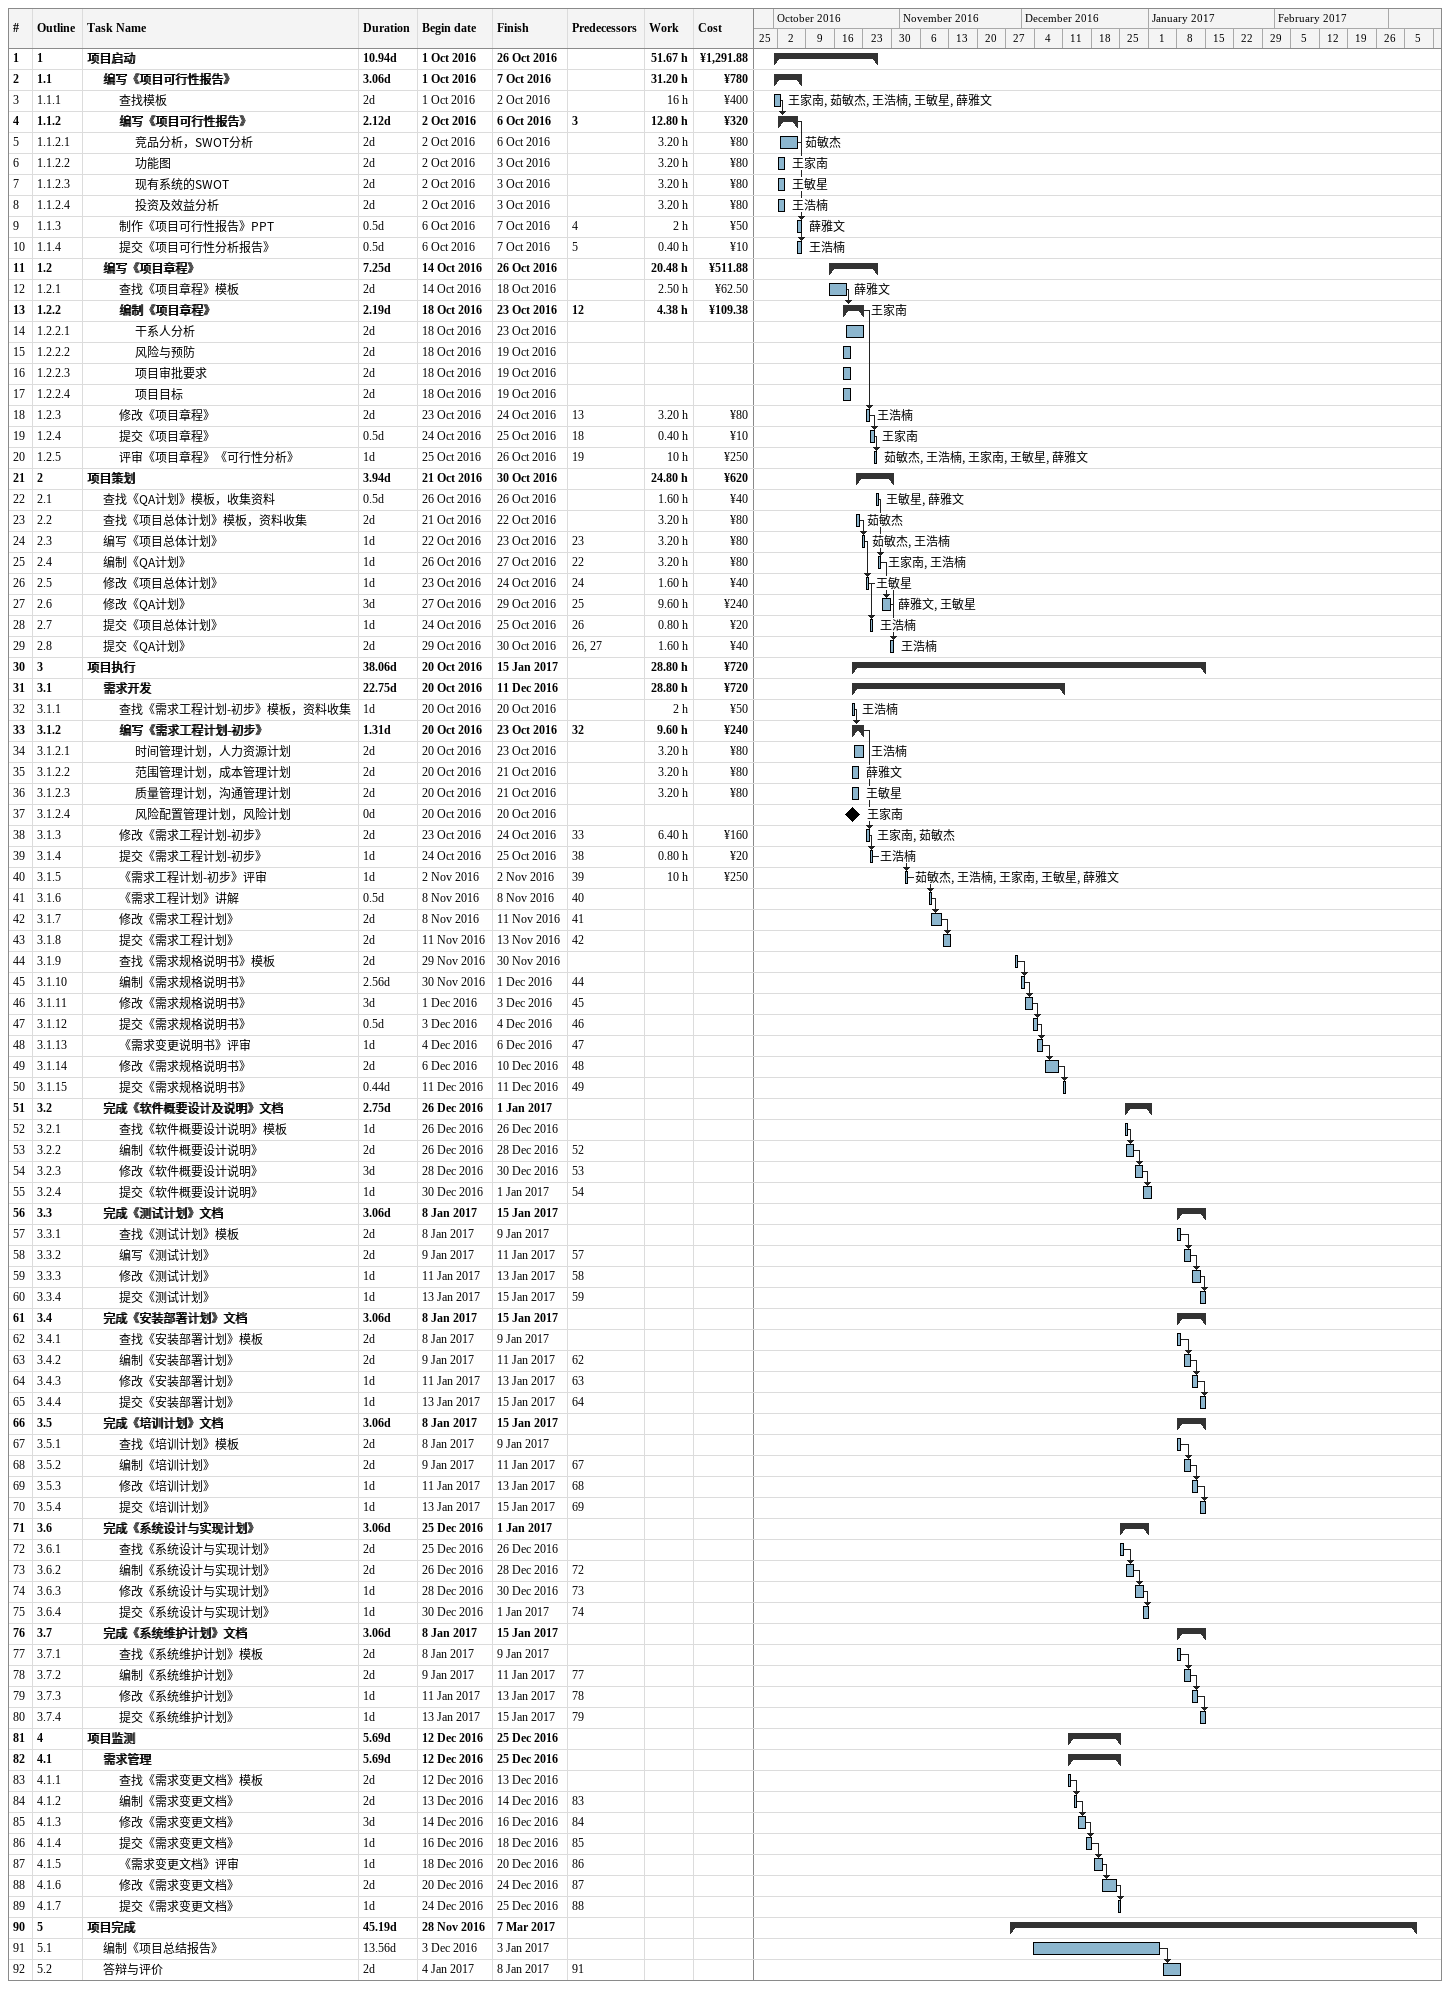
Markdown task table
| ID | WBS | Task | Duration | Start | Finish | Predecessors | Resources | Work (h) | Cost (¥) |
|---|---|---|---|---|---|---|---|---|---|
| 1 | 1 | **项目启动** | 10.94d | 2016-10-01 | 2016-10-26 |  |  | 51.67 | 1291.88 |
| 2 | 1.1 | **编写《项目可行性报告》** | 3.06d | 2016-10-01 | 2016-10-07 |  |  | 31.20 | 780 |
| 3 | 1.1.1 | 查找模板 | 2d | 2016-10-01 | 2016-10-02 |  | 王家南, 茹敏杰, 王浩楠, 王敏星, 薛雅文 | 16 | 400 |
| 4 | 1.1.2 | **编写《项目可行性报告》** | 2.12d | 2016-10-02 | 2016-10-06 | 3 |  | 12.80 | 320 |
| 5 | 1.1.2.1 | 竞品分析，SWOT分析 | 2d | 2016-10-02 | 2016-10-06 |  | 茹敏杰 | 3.20 | 80 |
| 6 | 1.1.2.2 | 功能图 | 2d | 2016-10-02 | 2016-10-03 |  | 王家南 | 3.20 | 80 |
| 7 | 1.1.2.3 | 现有系统的SWOT | 2d | 2016-10-02 | 2016-10-03 |  | 王敏星 | 3.20 | 80 |
| 8 | 1.1.2.4 | 投资及效益分析 | 2d | 2016-10-02 | 2016-10-03 |  | 王浩楠 | 3.20 | 80 |
| 9 | 1.1.3 | 制作《项目可行性报告》PPT | 0.5d | 2016-10-06 | 2016-10-07 | 4 | 薛雅文 | 2 | 50 |
| 10 | 1.1.4 | 提交《项目可行性分析报告》 | 0.5d | 2016-10-06 | 2016-10-07 | 5 | 王浩楠 | 0.40 | 10 |
| 11 | 1.2 | **编写《项目章程》** | 7.25d | 2016-10-14 | 2016-10-26 |  |  | 20.48 | 511.88 |
| 12 | 1.2.1 | 查找《项目章程》模板 | 2d | 2016-10-14 | 2016-10-18 |  | 薛雅文 | 2.50 | 62.50 |
| 13 | 1.2.2 | **编制《项目章程》** | 2.19d | 2016-10-18 | 2016-10-23 | 12 | 王家南 | 4.38 | 109.38 |
| 14 | 1.2.2.1 | 干系人分析 | 2d | 2016-10-18 | 2016-10-23 |  |  |  |  |
| 15 | 1.2.2.2 | 风险与预防 | 2d | 2016-10-18 | 2016-10-19 |  |  |  |  |
| 16 | 1.2.2.3 | 项目审批要求 | 2d | 2016-10-18 | 2016-10-19 |  |  |  |  |
| 17 | 1.2.2.4 | 项目目标 | 2d | 2016-10-18 | 2016-10-19 |  |  |  |  |
| 18 | 1.2.3 | 修改《项目章程》 | 2d | 2016-10-23 | 2016-10-24 | 13 | 王浩楠 | 3.20 | 80 |
| 19 | 1.2.4 | 提交《项目章程》 | 0.5d | 2016-10-24 | 2016-10-25 | 18 | 王家南 | 0.40 | 10 |
| 20 | 1.2.5 | 评审《项目章程》《可行性分析》 | 1d | 2016-10-25 | 2016-10-26 | 19 | 茹敏杰, 王浩楠, 王家南, 王敏星, 薛雅文 | 10 | 250 |
| 21 | 2 | **项目策划** | 3.94d | 2016-10-21 | 2016-10-30 |  |  | 24.80 | 620 |
| 22 | 2.1 | 查找《QA计划》模板，收集资料 | 0.5d | 2016-10-26 | 2016-10-26 |  | 王敏星, 薛雅文 | 1.60 | 40 |
| 23 | 2.2 | 查找《项目总体计划》模板，资料收集 | 2d | 2016-10-21 | 2016-10-22 |  | 茹敏杰 | 3.20 | 80 |
| 24 | 2.3 | 编写《项目总体计划》 | 1d | 2016-10-22 | 2016-10-23 | 23 | 茹敏杰, 王浩楠 | 3.20 | 80 |
| 25 | 2.4 | 编制《QA计划》 | 1d | 2016-10-26 | 2016-10-27 | 22 | 王家南, 王浩楠 | 3.20 | 80 |
| 26 | 2.5 | 修改《项目总体计划》 | 1d | 2016-10-23 | 2016-10-24 | 24 | 王敏星 | 1.60 | 40 |
| 27 | 2.6 | 修改《QA计划》 | 3d | 2016-10-27 | 2016-10-29 | 25 | 薛雅文, 王敏星 | 9.60 | 240 |
| 28 | 2.7 | 提交《项目总体计划》 | 1d | 2016-10-24 | 2016-10-25 | 26 | 王浩楠 | 0.80 | 20 |
| 29 | 2.8 | 提交《QA计划》 | 2d | 2016-10-29 | 2016-10-30 | 26, 27 | 王浩楠 | 1.60 | 40 |
| 30 | 3 | **项目执行** | 38.06d | 2016-10-20 | 2017-01-15 |  |  | 28.80 | 720 |
| 31 | 3.1 | **需求开发** | 22.75d | 2016-10-20 | 2016-12-11 |  |  | 28.80 | 720 |
| 32 | 3.1.1 | 查找《需求工程计划-初步》模板，资料收集 | 1d | 2016-10-20 | 2016-10-20 |  | 王浩楠 | 2 | 50 |
| 33 | 3.1.2 | **编写《需求工程计划-初步》** | 1.31d | 2016-10-20 | 2016-10-23 | 32 |  | 9.60 | 240 |
| 34 | 3.1.2.1 | 时间管理计划，人力资源计划 | 2d | 2016-10-20 | 2016-10-23 |  | 王浩楠 | 3.20 | 80 |
| 35 | 3.1.2.2 | 范围管理计划，成本管理计划 | 2d | 2016-10-20 | 2016-10-21 |  | 薛雅文 | 3.20 | 80 |
| 36 | 3.1.2.3 | 质量管理计划，沟通管理计划 | 2d | 2016-10-20 | 2016-10-21 |  | 王敏星 | 3.20 | 80 |
| 37 | 3.1.2.4 | 风险配置管理计划，风险计划 | 0d | 2016-10-20 | 2016-10-20 |  | 王家南 |  |  |
| 38 | 3.1.3 | 修改《需求工程计划-初步》 | 2d | 2016-10-23 | 2016-10-24 | 33 | 王家南, 茹敏杰 | 6.40 | 160 |
| 39 | 3.1.4 | 提交《需求工程计划-初步》 | 1d | 2016-10-24 | 2016-10-25 | 38 | 王浩楠 | 0.80 | 20 |
| 40 | 3.1.5 | 《需求工程计划-初步》评审 | 1d | 2016-11-02 | 2016-11-02 | 39 | 茹敏杰, 王浩楠, 王家南, 王敏星, 薛雅文 | 10 | 250 |
| 41 | 3.1.6 | 《需求工程计划》讲解 | 0.5d | 2016-11-08 | 2016-11-08 | 40 |  |  |  |
| 42 | 3.1.7 | 修改《需求工程计划》 | 2d | 2016-11-08 | 2016-11-11 | 41 |  |  |  |
| 43 | 3.1.8 | 提交《需求工程计划》 | 2d | 2016-11-11 | 2016-11-13 | 42 |  |  |  |
| 44 | 3.1.9 | 查找《需求规格说明书》模板 | 2d | 2016-11-29 | 2016-11-30 |  |  |  |  |
| 45 | 3.1.10 | 编制《需求规格说明书》 | 2.56d | 2016-11-30 | 2016-12-01 | 44 |  |  |  |
| 46 | 3.1.11 | 修改《需求规格说明书》 | 3d | 2016-12-01 | 2016-12-03 | 45 |  |  |  |
| 47 | 3.1.12 | 提交《需求规格说明书》 | 0.5d | 2016-12-03 | 2016-12-04 | 46 |  |  |  |
| 48 | 3.1.13 | 《需求变更说明书》评审 | 1d | 2016-12-04 | 2016-12-06 | 47 |  |  |  |
| 49 | 3.1.14 | 修改《需求规格说明书》 | 2d | 2016-12-06 | 2016-12-10 | 48 |  |  |  |
| 50 | 3.1.15 | 提交《需求规格说明书》 | 0.44d | 2016-12-11 | 2016-12-11 | 49 |  |  |  |
| 51 | 3.2 | **完成《软件概要设计及说明》文档** | 2.75d | 2016-12-26 | 2017-01-01 |  |  |  |  |
| 52 | 3.2.1 | 查找《软件概要设计说明》模板 | 1d | 2016-12-26 | 2016-12-26 |  |  |  |  |
| 53 | 3.2.2 | 编制《软件概要设计说明》 | 2d | 2016-12-26 | 2016-12-28 | 52 |  |  |  |
| 54 | 3.2.3 | 修改《软件概要设计说明》 | 3d | 2016-12-28 | 2016-12-30 | 53 |  |  |  |
| 55 | 3.2.4 | 提交《软件概要设计说明》 | 1d | 2016-12-30 | 2017-01-01 | 54 |  |  |  |
| 56 | 3.3 | **完成《测试计划》文档** | 3.06d | 2017-01-08 | 2017-01-15 |  |  |  |  |
| 57 | 3.3.1 | 查找《测试计划》模板 | 2d | 2017-01-08 | 2017-01-09 |  |  |  |  |
| 58 | 3.3.2 | 编写《测试计划》 | 2d | 2017-01-09 | 2017-01-11 | 57 |  |  |  |
| 59 | 3.3.3 | 修改《测试计划》 | 1d | 2017-01-11 | 2017-01-13 | 58 |  |  |  |
| 60 | 3.3.4 | 提交《测试计划》 | 1d | 2017-01-13 | 2017-01-15 | 59 |  |  |  |
| 61 | 3.4 | **完成《安装部署计划》文档** | 3.06d | 2017-01-08 | 2017-01-15 |  |  |  |  |
| 62 | 3.4.1 | 查找《安装部署计划》模板 | 2d | 2017-01-08 | 2017-01-09 |  |  |  |  |
| 63 | 3.4.2 | 编制《安装部署计划》 | 2d | 2017-01-09 | 2017-01-11 | 62 |  |  |  |
| 64 | 3.4.3 | 修改《安装部署计划》 | 1d | 2017-01-11 | 2017-01-13 | 63 |  |  |  |
| 65 | 3.4.4 | 提交《安装部署计划》 | 1d | 2017-01-13 | 2017-01-15 | 64 |  |  |  |
| 66 | 3.5 | **完成《培训计划》文档** | 3.06d | 2017-01-08 | 2017-01-15 |  |  |  |  |
| 67 | 3.5.1 | 查找《培训计划》模板 | 2d | 2017-01-08 | 2017-01-09 |  |  |  |  |
| 68 | 3.5.2 | 编制《培训计划》 | 2d | 2017-01-09 | 2017-01-11 | 67 |  |  |  |
| 69 | 3.5.3 | 修改《培训计划》 | 1d | 2017-01-11 | 2017-01-13 | 68 |  |  |  |
| 70 | 3.5.4 | 提交《培训计划》 | 1d | 2017-01-13 | 2017-01-15 | 69 |  |  |  |
| 71 | 3.6 | **完成《系统设计与实现计划》** | 3.06d | 2016-12-25 | 2017-01-01 |  |  |  |  |
| 72 | 3.6.1 | 查找《系统设计与实现计划》 | 2d | 2016-12-25 | 2016-12-26 |  |  |  |  |
| 73 | 3.6.2 | 编制《系统设计与实现计划》 | 2d | 2016-12-26 | 2016-12-28 | 72 |  |  |  |
| 74 | 3.6.3 | 修改《系统设计与实现计划》 | 1d | 2016-12-28 | 2016-12-30 | 73 |  |  |  |
| 75 | 3.6.4 | 提交《系统设计与实现计划》 | 1d | 2016-12-30 | 2017-01-01 | 74 |  |  |  |
| 76 | 3.7 | **完成《系统维护计划》文档** | 3.06d | 2017-01-08 | 2017-01-15 |  |  |  |  |
| 77 | 3.7.1 | 查找《系统维护计划》模板 | 2d | 2017-01-08 | 2017-01-09 |  |  |  |  |
| 78 | 3.7.2 | 编制《系统维护计划》 | 2d | 2017-01-09 | 2017-01-11 | 77 |  |  |  |
| 79 | 3.7.3 | 修改《系统维护计划》 | 1d | 2017-01-11 | 2017-01-13 | 78 |  |  |  |
| 80 | 3.7.4 | 提交《系统维护计划》 | 1d | 2017-01-13 | 2017-01-15 | 79 |  |  |  |
| 81 | 4 | **项目监测** | 5.69d | 2016-12-12 | 2016-12-25 |  |  |  |  |
| 82 | 4.1 | **需求管理** | 5.69d | 2016-12-12 | 2016-12-25 |  |  |  |  |
| 83 | 4.1.1 | 查找《需求变更文档》模板 | 2d | 2016-12-12 | 2016-12-13 |  |  |  |  |
| 84 | 4.1.2 | 编制《需求变更文档》 | 2d | 2016-12-13 | 2016-12-14 | 83 |  |  |  |
| 85 | 4.1.3 | 修改《需求变更文档》 | 3d | 2016-12-14 | 2016-12-16 | 84 |  |  |  |
| 86 | 4.1.4 | 提交《需求变更文档》 | 1d | 2016-12-16 | 2016-12-18 | 85 |  |  |  |
| 87 | 4.1.5 | 《需求变更文档》评审 | 1d | 2016-12-18 | 2016-12-20 | 86 |  |  |  |
| 88 | 4.1.6 | 修改《需求变更文档》 | 2d | 2016-12-20 | 2016-12-24 | 87 |  |  |  |
| 89 | 4.1.7 | 提交《需求变更文档》 | 1d | 2016-12-24 | 2016-12-25 | 88 |  |  |  |
| 90 | 5 | **项目完成** | 45.19d | 2016-11-28 | 2017-03-07 |  |  |  |  |
| 91 | 5.1 | 编制《项目总结报告》 | 13.56d | 2016-12-03 | 2017-01-03 |  |  |  |  |
| 92 | 5.2 | 答辩与评价 | 2d | 2017-01-04 | 2017-01-08 | 91 |  |  |  |
